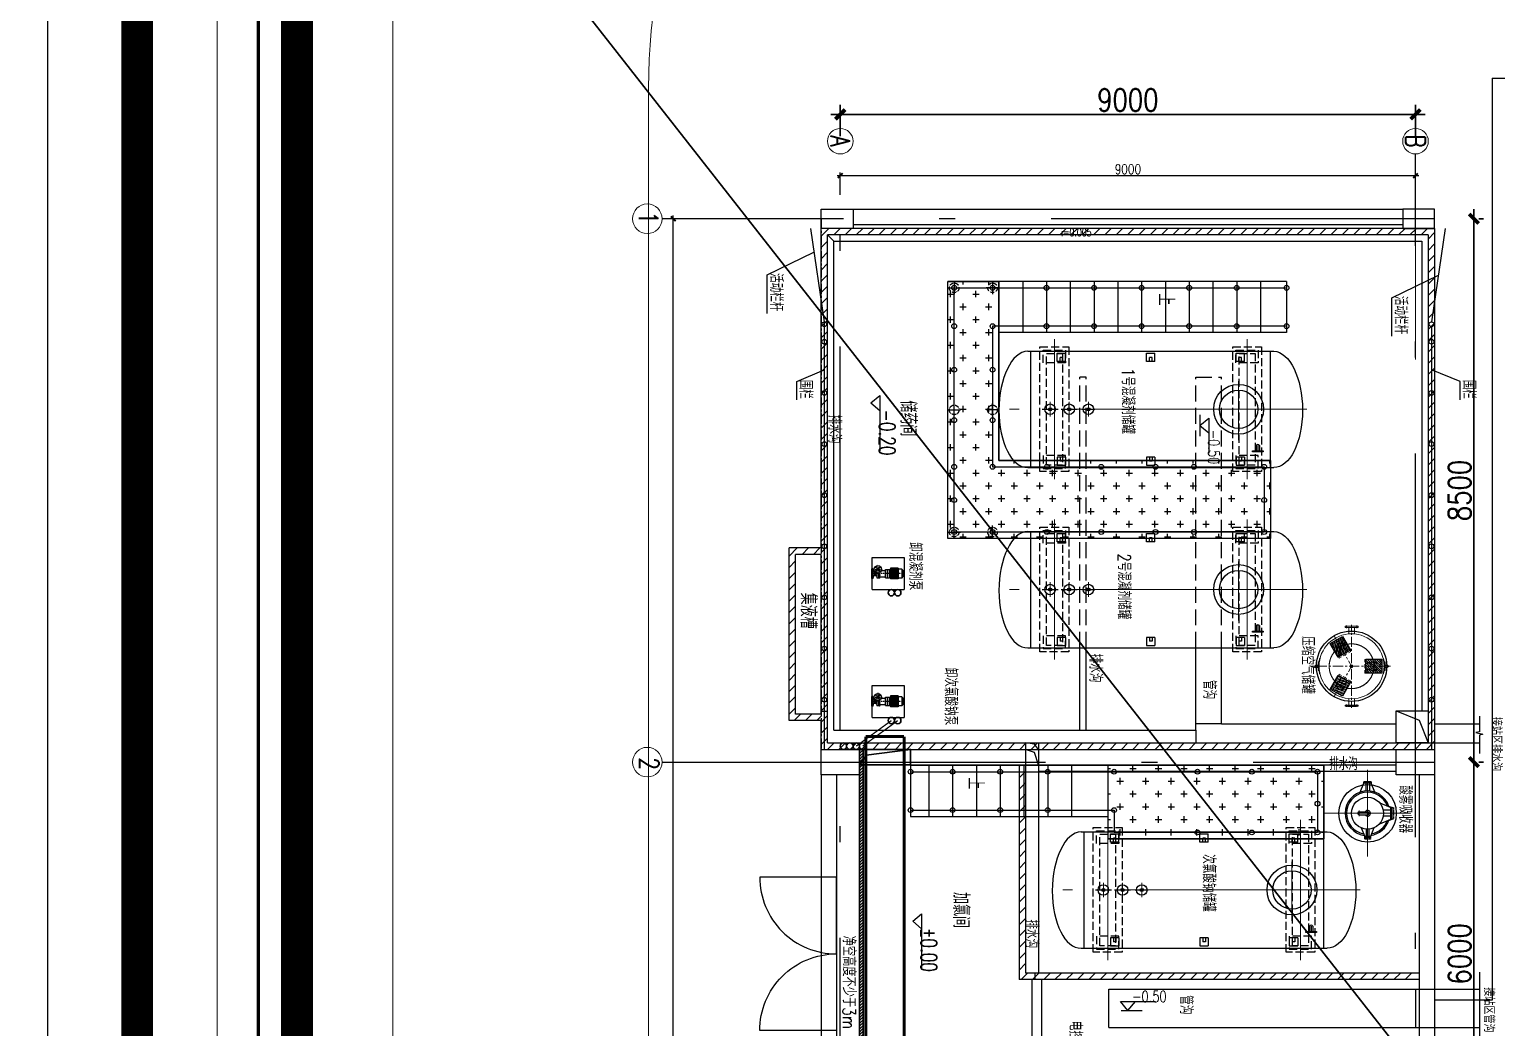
# Model space of a CAD drawing. Header units: millimetres. Extents: x -437359 to 106527, y -82378 to 117612.
# Drawn here: x -283844 to -260887, y 62244 to 77861 of the extents above; entities that cross this region are included whole.
import ezdxf
from ezdxf.enums import TextEntityAlignment as Align

# ---------------------------------------------------------------- set-up
doc = ezdxf.new("R2010")
doc.units = ezdxf.units.MM
for name, pattern in [('ACAD_ISO10W100', [18.5, 12, -3, 0.5, -3]), ('BORDER', [1.75, 0.5, -0.25, 0.5, -0.25, 0, -0.25]), ('CENTER', [50.8, 31.75, -6.35, 6.35, -6.35]), ('DASH', [0.35, 0.25, -0.1]), ('DASHDOTX2', [2, 1, -0.5, 0, -0.5]), ('DASHEDX2', [38.1, 25.4, -12.7])]:
    doc.linetypes.add(name, pattern=pattern)
for name, color, linetype in [('01', 7, 'Continuous'), ('3', 7, 'Continuous'), ('bg', 7, 'Continuous'), ('col', 2, 'Continuous'), ('DIM_SYMB', 3, 'Continuous'), ('EQUIPMENT', 4, 'Continuous'), ('NEW', 70, 'Continuous'), ('x标注', 3, 'Continuous'), ('Z-编号', 7, 'Continuous'), ('ZXX', 2, 'CENTER'), ('标高', 6, 'Continuous'), ('栏杆平台', 5, 'Continuous'), ('生活水', 3, 'BORDER'), ('设备', 101, 'Continuous')]:
    doc.layers.add(name, color=color, linetype=linetype)
for name, color, linetype, lineweight in [('road_mr', 2, 'Continuous', 0), ('Z-综合管架', 25, 'Continuous', 0), ('中心线', 1, 'ACAD_ISO10W100', 5), ('电缆通道', 3, 'Continuous', 30)]:
    doc.layers.add(name, color=color, linetype=linetype, lineweight=lineweight)
doc.styles.add('HZ', font='geditxt.shx', dxfattribs={"width": 0.8, "bigfont": 'hzfs_1.shx'})
doc.styles.add('ROMANT', font='geditxt.shx', dxfattribs={"width": 0.75, "height": 300, "bigfont": 'hzfs_1.shx'})
doc.styles.get("Standard").update_dxf_attribs({"font": 'geditxt.shx', "bigfont": 'hzfs_1.shx'})
doc.styles.add('STYLE1', font='geditxt.shx', dxfattribs={"width": 0.7, "bigfont": 'hzfs_1.shx'})
doc.styles.add('WS', font='geditxt.shx', dxfattribs={"width": 0.75, "bigfont": 'hzfs_1.shx'})
doc.linetypes.add('ZIGZAG', pattern='A,0.00254,-5.08,[131,ltypeshp.shx,S=5.08,R=0,X=-5.08,Y=0],-10.16,[131,ltypeshp.shx,S=5.08,R=180,X=5.08,Y=0],-5.08', length=20.32254)
doc.dimstyles.new('DIM50', dxfattribs={"dimscale": 50, "dimtxt": 3, "dimasz": 1.5, "dimexe": 1, "dimexo": 1, "dimgap": 0.5, "dimtad": 1, "dimdec": 0, "dimzin": 12, "dimdsep": 46, "dimtxsty": 'HZ', "dimblk": 'ARCHTICK', "dimcen": 0, "dimdle": 1, "dimclrd": 256, "dimclre": 256, "dimclrt": 256, "dimadec": 0, "dimazin": 0, "dimtfac": 0.875, "dimtdec": 0, "dimtix": 1, "dimtmove": 2, "dimatfit": 3, "dimfxl": 1, "dimtolj": 1, "dimtzin": 12, "dimarcsym": 0})
doc.dimstyles.new('yk1.50', dxfattribs={"dimtxt": 350, "dimasz": 150, "dimexe": 150, "dimexo": 100, "dimgap": 50, "dimtad": 1, "dimdec": 0, "dimdsep": 46, "dimtxsty": 'HZ', "dimblk": 'ARCHTICK', "dimcen": 2.5, "dimdle": 150, "dimclrd": 256, "dimclre": 256, "dimclrt": 256, "dimadec": 0, "dimazin": 0, "dimtfac": 1, "dimtdec": 0, "dimtmove": 1, "dimatfit": 3, "dimfxl": 1, "dimlwd": -1, "dimlwe": -1, "dimarcsym": 0})
pattern_1 = [(45, (-407627.94, 580600.06), (-88.388348, 88.388348), [])]

# ---------------------------------------------------------------- blocks, each defined once
blk = doc.blocks.new('_ArchTick')
at = {"color": 0, "linetype": 'ByBlock', "const_width": 0.4}
blk.add_lwpolyline([(-0.5, -0.5), (0.5, 0.5)], dxfattribs=at)
blk = doc.blocks.new('*D82')
at = {"layer": 'Defpoints', "color": 0}
for p in [(-262157, 76531), (-271157, 76089), (-262157, 76089)]:
    blk.add_point(p, dxfattribs=at)
at = {"layer": '电缆通道'}
for p, q in [((-271157, 76189), (-271157, 76681)), ((-262157, 76189), (-262157, 76681)), ((-271307, 76531), (-262007, 76531))]:
    blk.add_line(p, q, dxfattribs=at)
at = {"layer": '电缆通道', "xscale": 150, "yscale": 150, "zscale": 150, "rotation": 180}
blk.add_blockref('_ArchTick', (-271157, 76531), dxfattribs=at)
at = {"layer": '电缆通道', "xscale": 150, "yscale": 150, "zscale": 150}
blk.add_blockref('_ArchTick', (-262157, 76531), dxfattribs=at)
at = {"layer": '电缆通道', "insert": (-266657, 76756), "char_height": 350, "attachment_point": 5, "style": 'HZ'}
blk.add_mtext('9000', dxfattribs=at)
blk = doc.blocks.new('*D83')
at = {"layer": 'Defpoints', "color": 0}
for p in [(-261267, 74898), (-261267, 66398), (-261243, 66398)]:
    blk.add_point(p, dxfattribs=at)
at = {"layer": '电缆通道'}
for p, q in [((-261243, 75048), (-261243, 66248)), ((-261167, 74898), (-261093, 74898)), ((-261167, 66398), (-261093, 66398))]:
    blk.add_line(p, q, dxfattribs=at)
at = {"layer": '电缆通道', "xscale": 150, "yscale": 150, "zscale": 150}
for p, rotation in [((-261243, 74898), 90), ((-261243, 66398), 270)]:
    blk.add_blockref('_ArchTick', p, dxfattribs=dict(at, rotation=rotation))
at = {"layer": '电缆通道', "insert": (-261468, 70648), "char_height": 350, "attachment_point": 5, "rotation": 90, "style": 'HZ'}
blk.add_mtext('8500', dxfattribs=at)
blk = doc.blocks.new('*D84')
at = {"layer": 'Defpoints', "color": 0}
for p in [(-261267, 66398), (-261660, 60398), (-261243, 60398)]:
    blk.add_point(p, dxfattribs=at)
at = {"layer": '电缆通道'}
for p, q in [((-261243, 66548), (-261243, 60248)), ((-261167, 66398), (-261093, 66398)), ((-261560, 60398), (-261093, 60398))]:
    blk.add_line(p, q, dxfattribs=at)
at = {"layer": '电缆通道', "xscale": 150, "yscale": 150, "zscale": 150}
for p, rotation in [((-261243, 66398), 90), ((-261243, 60398), 270)]:
    blk.add_blockref('_ArchTick', p, dxfattribs=dict(at, rotation=rotation))
at = {"layer": '电缆通道', "insert": (-261468, 63398), "char_height": 350, "attachment_point": 5, "rotation": 90, "style": 'HZ'}
blk.add_mtext('6000', dxfattribs=at)
blk = doc.blocks.new('7')
at = {"color": 1, "linetype": 'DASHDOTX2', "ltscale": 3}
blk.add_line((-158, 13), (321, 13), dxfattribs=at)
for p, q in [((-116, 84), (-144, 56)), ((-144, 56), (-144, -30)), ((-116, -58), (-116, 84)), ((-116, 84), (-61, 84)), ((-61, -58), (-61, 84)), ((-59, -72), (-59, 98)), ((-59, 98), (61, 98)), ((59, 78), (-59, 78)), ((63, 65), (-59, 65)), ((63, 52), (-59, 52)), ((63, 39), (-59, 39)), ((63, 26), (-59, 26)), ((63, 13), (-59, 13)), ((63, 0), (-59, 0)), ((63, 75), (59, 78)), ((61, -72), (61, 98)), ((70, 75), (63, 75)), ((63, -49), (63, 75)), ((70, 75), (70, -49)), ((70, 72), (76, 65)), ((76, 78), (76, -52)), ((138, 78), (76, 78)), ((107, 78), (107, -52)), ((138, 78), (138, -52)), ((232, 63), (138, 63)), ((222, 76), (223, 77)), ((222, 76), (222, 71)), ((222, 76), (226, 76)), ((222, 71), (226, 71)), ((222, 71), (223, 70)), ((222, 41), (223, 41)), ((222, 41), (226, 41)), ((222, 41), (222, 35)), ((222, 35), (223, 35)), ((222, 35), (226, 35)), ((223, 77), (226, 77)), ((226, 77), (223, 77)), ((223, 77), (223, 70)), ((223, 70), (226, 70)), ((226, 70), (223, 70)), ((223, 41), (223, 35)), ((226, 41), (223, 41)), ((223, 41), (226, 41)), ((226, 35), (223, 35)), ((223, 35), (226, 35)), ((226, 79), (226, 67)), ((226, 44), (226, 32)), ((232, 81), (227, 81)), ((227, 77), (232, 77)), ((227, 69), (232, 69)), ((232, 65), (227, 65)), ((232, 46), (227, 46)), ((227, 42), (232, 42)), ((227, 34), (232, 34)), ((232, 30), (227, 30)), ((232, 84), (232, -1)), ((232, 84), (270, 84)), ((232, 65), (232, 81)), ((232, 30), (232, 46)), ((245, 84), (245, 3)), ((270, 84), (270, 3)), ((270, 81), (270, 65)), ((270, 81), (274, 81)), ((274, 77), (270, 77)), ((274, 69), (270, 69)), ((291, 46), (270, 65)), ((270, 65), (274, 65)), ((270, 46), (274, 46)), ((270, 46), (270, 30)), ((274, 42), (270, 42)), ((274, 34), (270, 34)), ((270, 30), (274, 30)), ((275, 67), (275, 79)), ((275, 32), (275, 44)), ((291, 37), (291, 46)), ((331, 42), (291, 46)), ((307, 36), (291, 37)), ((291, 20), (291, 29)), ((307, 27), (291, 29)), ((307, 19), (291, 20)), ((307, 7), (291, 6)), ((291, 6), (291, -3)), ((307, 42), (331, 42)), ((307, 42), (307, -16)), ((331, 88), (351, 88)), ((331, 88), (331, -62)), ((351, 88), (351, -62)), ((-116, -58), (-144, -30)), ((-116, -58), (-61, -58)), ((63, -13), (-59, -13)), ((63, -26), (-59, -26)), ((63, -39), (-59, -39)), ((59, -52), (-59, -52)), ((-59, -72), (61, -72)), ((63, -49), (59, -52)), ((70, -49), (63, -49)), ((70, -46), (76, -39)), ((138, -52), (76, -52)), ((202, -37), (138, -37)), ((307, -1), (291, -3)), ((331, -16), (303, -19)), ((307, -16), (331, -16)), ((331, -62), (351, -62))]:
    blk.add_line(p, q)
at = {"color": 1, "linetype": 'DASHDOTX2', "ltscale": 0.25}
for p, q in [((-59, 83), (-39, 83)), ((-49, 73), (-49, 93)), ((41, 83), (61, 83)), ((51, 73), (51, 93)), ((-59, -57), (-39, -57)), ((-49, -47), (-49, -67)), ((41, -57), (61, -57)), ((51, -47), (51, -67))]:
    blk.add_line(p, q, dxfattribs=at)
at = {"color": 1, "linetype": 'DASHDOTX2', "ltscale": 2}
for p, q in [((257, -123), (257, 17)), ((327, -53), (187, -53))]:
    blk.add_line(p, q, dxfattribs=at)
at = {"color": 1, "linetype": 'DASHDOTX2', "ltscale": 0.5}
for p, q in [((321, 68), (361, 68)), ((321, -42), (361, -42))]:
    blk.add_line(p, q, dxfattribs=at)
blk.add_lwpolyline([(-49, 83), (51, 83), (51, -57), (-49, -57)], close=True)
at = {"color": 4, "linetype": 'DASHEDX2'}
for centre in [(-49, 83), (51, 83), (-49, -57), (51, -57)]:
    blk.add_circle(centre, 6.98, dxfattribs=at)
for centre, radius in [((257, -53), 57.5), ((227, -23), 7), ((227, -83), 7), ((257, -53), 19), ((287, -23), 7), ((287, -83), 7)]:
    blk.add_circle(centre, radius)
for centre, radius, start, end in [((228, 79), 2.21, 114.8176, 245.1824), ((233, 73), 6.82, 144.2786, 215.7214), ((228, 67), 2.21, 114.8176, 245.1824), ((228, 44), 2.21, 114.8176, 245.1824), ((233, 38), 6.82, 144.2786, 215.7214), ((228, 32), 2.21, 114.8176, 245.1824), ((273, 79), 2.21, 294.8176, 65.1824), ((268, 73), 6.82, 324.2786, 35.7214), ((273, 67), 2.21, 294.8176, 65.1824), ((273, 44), 2.21, 294.8176, 65.1824), ((268, 38), 6.82, 324.2786, 35.7214), ((273, 32), 2.21, 294.8176, 65.1824)]:
    blk.add_arc(centre, radius, start, end)
blk = doc.blocks.new('A$C259E5010')
at = {"color": 0, "lineweight": 0}
for points in [[(119, 501), (79, 508), (40, 513), (0, 514), (-39, 513), (-79, 508), (-119, 501)], [(-119, 494), (-119, 501)], [(-67, 510), (-67, 524), (68, 524)], [(-17, 524), (-17, 552)], [(-17, 552), (18, 552)], [(-8, 552), (-8, 563), (-14, 565), (-16, 563)], [(16, 552), (-16, 552), (-16, 563)], [(13, 565), (-12, 565)], [(0, 565), (-8, 563)], [(8, 575), (-7, 575), (-6, 576)], [(-7, 565), (-7, 575)], [(-6, 565), (-6, 576)], [(-6, 576), (7, 576)], [(0, 475), (0, 610)], [(0, 472), (0, 606)], [(15, 565), (8, 563), (0, 565)], [(8, 575), (7, 576)], [(7, 565), (7, 576)], [(8, 575), (8, 565)], [(8, 563), (8, 552)], [(15, 565), (16, 563), (16, 552)], [(18, 524), (18, 552)], [(68, 510), (68, 524)], [(119, 494), (119, 501)], [(-175, 305), (-195, 293), (-223, 272), (-248, 249), (-272, 223), (-287, 202)], [(-119, 330), (-134, 325), (-148, 318)], [(-64, 447), (-106, 447)], [(-106, 447), (-106, 390)], [(-106, 358), (-106, 295)], [(-106, 263), (-106, 206)], [(61, 347), (35, 350), (0, 352), (-34, 350), (-68, 345), (-90, 339)], [(-66, 397), (-66, 306)], [(-16, 397), (-66, 397)], [(-16, 306), (-66, 306)], [(-56, 397), (-56, 337)], [(-56, 306), (-56, 246)], [(-56, 246), (-47, 246)], [(-47, 397), (-47, 337)], [(-47, 306), (-47, 246)], [(32, 447), (-32, 447)], [(27, 352), (-26, 352)], [(0, 409), (0, 441)], [(0, 217), (0, 377)], [(0, 373), (0, 328)], [(66, 397), (66, 306), (16, 306)], [(66, 397), (16, 397)], [(47, 397), (47, 337)], [(47, 306), (47, 246)], [(56, 246), (47, 246)], [(56, 397), (56, 337)], [(56, 306), (56, 246)], [(106, 447), (64, 447)], [(120, 330), (102, 337), (91, 339)], [(106, 447), (106, 390)], [(106, 358), (106, 295)], [(106, 263), (106, 206)], [(269, 226), (249, 249), (223, 272), (195, 293), (166, 310), (149, 318)], [(-557, 0), (-648, 0)], [(-598, 80), (-637, 80)], [(-628, 67), (-627, 67)], [(-628, 67), (-628, -66)], [(-627, 101), (-627, -100)], [(-608, 101), (-608, -100), (-627, -100)], [(-608, 101), (-627, 101)], [(-608, 45), (-506, 45)], [(-493, 0), (-525, 0)], [(-303, 0), (-462, 0)], [(-329, 120), (-336, 102), (-345, 69), (-349, 35), (-351, 0), (-349, -30)], [(-304, 176), (-309, 166), (-317, 149)], [(-239, 0), (-271, 0)], [(-47, 0), (-207, 0)], [(-64, 206), (-106, 206)], [(0, 0), (-85, -49)], [(32, 206), (-32, 206)], [(16, 0), (-16, 0)], [(0, 153), (0, 185)], [(0, -38), (0, 121)], [(0, 0), (86, -49)], [(208, 0), (48, 0)], [(106, 206), (64, 206)], [(272, 0), (240, 0)], [(305, 176), (293, 196), (288, 202)], [(462, 0), (303, 0)], [(352, 0), (350, 35), (345, 69), (337, 102), (325, 135), (318, 149)], [(352, 0), (352, 1)], [(526, 0), (494, 0)], [(609, 45), (506, 45)], [(649, 0), (558, 0)], [(599, 80), (637, 80)], [(609, 101), (627, 101)], [(627, -100), (609, -100), (609, 101)], [(627, 101), (627, -100)], [(629, 67), (627, 67)], [(629, 67), (629, -66)], [(-598, -80), (-637, -80)], [(-628, -66), (-627, -66)], [(-608, -45), (-506, -45)], [(-389, -224), (-474, -274)], [(-440, -131), (-390, -103)], [(-440, -131), (-419, -168)], [(-403, -195), (-371, -251)], [(-376, -141), (-297, -96)], [(-376, -141), (-351, -184)], [(-371, -150), (-319, -120)], [(-367, -157), (-316, -127)], [(-363, -88), (-307, -56)], [(-334, -192), (-361, -209)], [(-346, -60), (-345, -68), (-338, -90)], [(-336, -212), (-311, -254)], [(-329, -119), (-325, -134), (-309, -165), (-292, -195), (-272, -223), (-248, -248)], [(-322, -186), (-284, -163)], [(-319, -239), (-268, -209)], [(-317, -151), (-291, -198)], [(-316, -245), (-264, -216)], [(-311, -254), (-233, -209)], [(-168, -97), (-306, -177)], [(-297, -96), (-273, -139)], [(-292, -104), (-241, -75)], [(-288, -111), (-236, -81)], [(-280, -39), (-231, -11)], [(-257, -166), (-233, -209)], [(-241, -75), (-236, -81)], [(-241, -193), (-189, -163)], [(-236, -200), (-185, -171)], [(-231, -11), (-210, -47)], [(-194, -75), (-162, -130)], [(-185, -171), (-189, -163)], [(-174, -222), (-125, -193)], [(-146, -158), (-125, -193)], [(-113, -65), (-140, -81)], [(0, -102), (0, -70)], [(0, -293), (0, -134)], [(113, -65), (141, -81)], [(147, -158), (126, -193)], [(175, -222), (126, -193)], [(194, -75), (162, -130)], [(169, -97), (306, -177)], [(186, -171), (190, -163)], [(237, -200), (186, -171)], [(242, -193), (190, -163)], [(232, -11), (211, -47)], [(281, -39), (232, -11)], [(258, -166), (233, -209)], [(336, -212), (311, -254), (233, -209)], [(241, -75), (237, -81)], [(288, -111), (237, -81)], [(293, -104), (241, -75)], [(316, -245), (264, -216)], [(269, -225), (272, -223), (293, -195), (310, -165), (325, -134), (337, -101), (339, -90)], [(320, -239), (269, -209)], [(298, -96), (274, -139)], [(323, -186), (285, -163)], [(377, -141), (298, -96)], [(363, -88), (308, -56)], [(368, -157), (316, -127)], [(371, -150), (320, -120)], [(335, -192), (362, -209)], [(347, -60), (350, -34), (350, -30)], [(377, -141), (352, -184)], [(403, -195), (371, -251)], [(389, -224), (475, -274)], [(441, -131), (391, -103)], [(441, -131), (420, -168)], [(609, -45), (506, -45)], [(599, -80), (637, -80)], [(629, -66), (627, -66)], [(-355, -278), (-334, -314)], [(-334, -314), (-285, -285)], [(-257, -270), (-202, -238)], [(-225, -269), (-223, -271), (-201, -287)], [(-175, -304), (-165, -309), (-134, -325), (-101, -336), (-68, -345), (-34, -349), (-30, -349)], [(0, -357), (0, -325)], [(0, -351), (31, -349)], [(0, -523), (0, -389)], [(61, -346), (69, -345), (102, -336), (135, -325), (166, -309), (195, -292), (202, -287)], [(258, -270), (202, -238)], [(226, -269), (249, -248)], [(335, -314), (285, -285)], [(356, -278), (335, -314)], [(-119, -493), (-119, -500)], [(-119, -500), (-79, -508), (-39, -513), (0, -513), (40, -513), (79, -508), (119, -500)], [(-16, -523), (-67, -523), (-67, -509)], [(-17, -523), (-17, -551)], [(-17, -551), (18, -551)], [(-16, -548), (16, -548), (16, -513)], [(-16, -548), (-16, -513)], [(-16, -562), (-16, -551), (16, -551)], [(-16, -562), (-14, -564), (-8, -563), (-8, -551)], [(13, -564), (-12, -564)], [(-8, -563), (0, -564)], [(-7, -564), (-7, -575)], [(-6, -576), (-7, -575), (8, -575)], [(-6, -564), (-6, -576)], [(-6, -576), (7, -576)], [(0, -490), (0, -625)], [(0, -553), (0, -492)], [(8, -551), (8, -563), (0, -564)], [(7, -564), (7, -576)], [(8, -575), (7, -576)], [(8, -563), (15, -564)], [(8, -575), (8, -564)], [(16, -551), (16, -562), (15, -564)], [(16, -523), (68, -523)], [(18, -523), (18, -551)], [(68, -509), (68, -523)], [(119, -493), (119, -500)]]:
    blk.add_lwpolyline(points, dxfattribs=at)
for points in [[(12, 352), (10, 358), (6, 362), (0, 364), (-6, 362), (-10, 358), (-12, 352), (-10, 346), (-6, 341), (0, 340), (6, 341), (10, 346)], [(13, 0), (11, 6), (6, 11), (0, 13), (-6, 11), (-11, 6), (-12, 0), (-11, -5), (-6, -10), (0, -12), (6, -10), (11, -5)], [(316, -175), (316, -169), (311, -165), (305, -163), (299, -165), (295, -169), (293, -175), (295, -181), (299, -186), (305, -187), (311, -186), (316, -181)]]:
    blk.add_lwpolyline(points, close=True, dxfattribs=at)
blk.add_circle((0, 0), 22.3, dxfattribs=at)
for centre, major_axis, ratio in [((0, 0), (0, 508), 0.999103), ((-304, -175), (-12.3, 0), 0.962963)]:
    blk.add_ellipse(centre, major_axis=major_axis, ratio=ratio, start_param=0, end_param=6.283185, dxfattribs=at)
blk = doc.blocks.new('A$C4C8700A3')
at = {"color": 2, "linetype": 'Continuous'}
for p, q in [((-163, 190), (-91, 364)), ((-113, 331), (-91, 384)), ((91, 385), (-91, 385)), ((-91, 385), (-91, 364)), ((91, 364), (-91, 364)), ((-46, 364), (-46, 245)), ((46, 364), (46, 245)), ((91, 385), (91, 364)), ((113, 331), (91, 384)), ((163, 190), (91, 364)), ((-490, 56), (-490, -56)), ((-490, 56), (-469, 56)), ((-331, 113), (-469, 56)), ((-469, 56), (-469, -56)), ((-469, 28), (-349, 28)), ((-22, -129), (-22, 0)), ((22, -129), (22, 0)), ((229, 100), (364, 45)), ((249, 22), (364, 22)), ((364, 45), (364, -45)), ((364, 45), (385, 45)), ((385, 45), (385, -45)), ((-469, -56), (-490, -56)), ((-469, -28), (-349, -28)), ((-331, -113), (-469, -56)), ((229, -100), (364, -45)), ((249, -22), (364, -22)), ((385, -45), (364, -45))]:
    blk.add_line(p, q, dxfattribs=at)
blk.add_circle((0, 0), 250, dxfattribs=at)
for centre, radius, start, end in [((0, 0), 350, 107.1435, 351.4269), ((0, 0), 329, 110.2309, 349.2071), ((0, 0), 350, 8.5731, 72.8565), ((0, 0), 329, 10.7929, 69.7691), ((0, 0), 44.8, 300, 240), ((0, 0), 22.4, 0, 180), ((0, -129), 22.4, 180, 0)]:
    blk.add_arc(centre, radius, start, end, dxfattribs=at)
at = {"layer": '中心线', "linetype": 'CENTER', "lineweight": 9, "ltscale": 200}
blk.add_line((45, -129), (-45, -129), dxfattribs=at)
at = {"layer": '生活水'}
for points in [[(91, 406), (91, 385), (-91, 385), (-91, 406)], [(385, 45), (406, 45), (406, -45), (385, -45)]]:
    blk.add_lwpolyline(points, close=True, dxfattribs=at)
blk = doc.blocks.new('A$C20505FED')
at = {"layer": '中心线', "ltscale": 300}
for p, q in [((-3016, -1096), (-3016, 1096)), ((0, -1096), (0, 1096)), ((-133, 438), (-133, -484)), ((932, 0), (-3988, 0)), ((-3083, 114), (-3083, -114)), ((-2783, 114), (-2783, -114)), ((-2483, 114), (-2483, -114))]:
    blk.add_line(p, q, dxfattribs=at)
at = {"layer": '设备'}
for p, q in [((-3433, 910), (417, 910)), ((-3383, -910), (-3383, 910)), ((-2973, 876), (-2841, 876)), ((-2973, 748), (-2973, 876)), ((-2841, 748), (-2973, 748)), ((-2887, 810), (-2927, 810)), ((-2927, 748), (-2927, 810)), ((-2887, 748), (-2887, 810)), ((-2841, 748), (-2841, 876)), ((-1574, 876), (-1442, 876)), ((-1574, 748), (-1574, 876)), ((-1442, 748), (-1574, 748)), ((-1488, 810), (-1528, 810)), ((-1528, 748), (-1528, 810)), ((-1488, 748), (-1488, 810)), ((-1442, 748), (-1442, 876)), ((-174, 876), (-42, 876)), ((-174, 748), (-174, 876)), ((-42, 748), (-174, 748)), ((-88, 810), (-128, 810)), ((-128, 748), (-128, 810)), ((-88, 748), (-88, 810)), ((-42, 748), (-42, 876)), ((367, -910), (367, 910)), ((-3209, 0), (-2957, 0)), ((-2909, 0), (-2657, 0)), ((-2584, 0), (-2381, 0)), ((142, -565), (142, -650)), ((167, -565), (167, -650)), ((192, -565), (192, -650)), ((-3433, -910), (417, -910)), ((-2841, -748), (-2973, -748)), ((-2973, -748), (-2973, -876)), ((-2973, -876), (-2841, -876)), ((-2927, -748), (-2927, -810)), ((-2887, -810), (-2927, -810)), ((-2887, -748), (-2887, -810)), ((-2841, -748), (-2841, -876)), ((-1442, -748), (-1574, -748)), ((-1574, -748), (-1574, -876)), ((-1574, -876), (-1442, -876)), ((-1528, -748), (-1528, -810)), ((-1488, -810), (-1528, -810)), ((-1488, -748), (-1488, -810)), ((-1442, -748), (-1442, -876)), ((-42, -748), (-174, -748)), ((-174, -748), (-174, -876)), ((-174, -876), (-42, -876)), ((-128, -748), (-128, -810)), ((-88, -810), (-128, -810)), ((-88, -748), (-88, -810)), ((-42, -748), (-42, -876))]:
    blk.add_line(p, q, dxfattribs=at)
at = {"layer": '设备', "linetype": 'DASH', "ltscale": 500}
for points in [[(-3241, 975), (-2791, 975), (-2791, -975), (-3241, -975)], [(-3191, 925), (-2841, 925), (-2841, 725), (-3191, 725)], [(-225, 975), (225, 975), (225, -975), (-225, -975)], [(-175, 925), (175, 925), (175, 725), (-175, 725)], [(-3141, 875), (-2891, 875), (-2891, -875), (-3141, -875)], [(-125, 875), (125, 875), (125, -875), (-125, -875)], [(-125, 875), (125, 875), (125, -875), (-125, -875)], [(-3191, -925), (-2841, -925), (-2841, -725), (-3191, -725)], [(-175, -925), (175, -925), (175, -725), (-175, -725)]]:
    blk.add_lwpolyline(points, close=True, dxfattribs=at)
at = {"layer": '设备'}
blk.add_lwpolyline([(85, -650), (250, -650), (250, -665), (85, -665)], close=True, dxfattribs=at)
for centre, radius in [((-133, 0), 390), ((-133, 0), 300), ((-3083, 0), 82.5), ((-3083, 0), 25), ((-2783, 0), 82.5), ((-2783, 0), 25), ((-2483, 0), 82.5), ((-2483, 0), 25)]:
    blk.add_circle(centre, radius, dxfattribs=at)
blk.add_arc((167, -584), 31.4, 37.1675, 142.8332, dxfattribs=at)
blk.add_ellipse((-3433, 0), major_axis=(10, 910), ratio=0.494452, start_param=0.022224, end_param=3.163816, dxfattribs=at)
at = {"layer": '设备', "extrusion": (0, 0, -1)}
blk.add_ellipse((417, 0), major_axis=(-10, 910), ratio=0.494452, start_param=0.022224, end_param=3.163816, dxfattribs=at)
blk = doc.blocks.new('*D105')
at = {"lineweight": -2}
for p, q in [((-262107, 75572), (-271207, 75572)), ((-271157, 75275), (-271157, 75622)), ((-262157, 75275), (-262157, 75622))]:
    blk.add_line(p, q, dxfattribs=at)
at = {"layer": 'Defpoints', "color": 0}
for p in [(-271157, 75572), (-271157, 75225), (-262157, 75225)]:
    blk.add_point(p, dxfattribs=at)
at = {"lineweight": -2, "xscale": 75, "yscale": 75, "zscale": 75, "rotation": 180}
blk.add_blockref('_ArchTick', (-271157, 75572), dxfattribs=at)
at = {"lineweight": -2, "xscale": 75, "yscale": 75, "zscale": 75}
blk.add_blockref('_ArchTick', (-262157, 75572), dxfattribs=at)
at = {"insert": (-266657, 75672), "char_height": 150, "attachment_point": 5, "style": 'HZ'}
blk.add_mtext('\\A1;9000', dxfattribs=at)
blk = doc.blocks.new('*D106')
at = {"lineweight": -2}
for p, q in [((-273074, 74898), (-273819, 74898)), ((-273769, 48348), (-273769, 74948)), ((-272960, 48398), (-273819, 48398))]:
    blk.add_line(p, q, dxfattribs=at)
at = {"layer": 'Defpoints', "color": 0}
for p in [(-273769, 74898), (-273024, 74898), (-272910, 48398)]:
    blk.add_point(p, dxfattribs=at)
at = {"lineweight": -2, "xscale": 75, "yscale": 75, "zscale": 75}
for p, rotation in [((-273769, 74898), 90), ((-273769, 48398), 270)]:
    blk.add_blockref('_ArchTick', p, dxfattribs=dict(at, rotation=rotation))
at = {"insert": (-273869, 61648), "char_height": 150, "attachment_point": 5, "rotation": 90, "style": 'HZ'}
blk.add_mtext('\\A1;26500', dxfattribs=at)

msp = doc.modelspace()

# ---------------------------------------------------------------- hatches: boundary and pattern name
h = msp.add_hatch()
h.set_pattern_fill('ANSI31', color=256, scale=1000, style=0)
h.set_pattern_definition([(45, (-407627.94, 582100.06), (-88.388348, 88.388348), [])])
h.paths.add_polyline_path([(-262157.3, 66697.8), (-271157.3, 66697.8), (-271157.3, 66597.8), (-270857.3, 66597.8), (-262457.3, 66597.8), (-262157.3, 66597.8)])
h.paths.add_polyline_path([(-271157.3, 66697.8), (-271357.3, 66697.8), (-271357.3, 74647.8), (-271157.3, 74647.8), (-271157.3, 74747.8), (-271457.3, 74747.8), (-271457.3, 66597.8), (-271157.3, 66597.8)])
h.paths.add_polyline_path([(-261857.3, 74747.8), (-262157.3, 74747.8), (-262157.3, 74647.8), (-261957.3, 74647.8), (-261957.3, 66697.8), (-262157.3, 66697.8), (-262157.3, 66597.8), (-261857.3, 66597.8)])
h.paths.add_polyline_path([(-262157.3, 74747.8), (-271157.3, 74747.8), (-271157.3, 74647.8), (-262157.3, 74647.8)])
h = msp.add_hatch()
h.set_pattern_fill('ANSI31', color=256, scale=1000, style=0)
h.set_pattern_definition(pattern_1)
h.paths.add_polyline_path([(-271957.3, 69747.8), (-271957.3, 69047.8), (-271857.3, 69047.8), (-271857.3, 69647.8), (-271457.3, 69647.8), (-271457.3, 69747.8)])
h.paths.add_polyline_path([(-271957.3, 67047.8), (-271457.3, 67047.8), (-271457.3, 67147.8), (-271857.3, 67147.8), (-271857.3, 69047.8), (-271957.3, 69047.8)])
h = msp.add_hatch()
h.set_pattern_fill('ANSI31', color=256, scale=200, angle=30, style=0)
h.set_pattern_definition([(75, (-634687.27, -313527.515), (-24.1481457, 6.4704761), [])])
h.paths.add_polyline_path([(-263299.5, 68364.1), (-263174.5, 68147.6), (-263365.1, 68037.6), (-263490.1, 68254.1)])
h = msp.add_hatch()
h.set_pattern_fill('ANSI31', color=256, scale=200, angle=-90, style=0)
h.set_pattern_definition([(315, (-407716.299, 580364.813), (17.6776695, 17.6776695), [])])
h.paths.add_polyline_path([(-262682.3, 67787.8), (-262932.3, 67787.8), (-262932.3, 68007.8), (-262682.3, 68007.8)])
h = msp.add_hatch()
h.set_pattern_fill('ANSI31', color=256, scale=200, angle=-210, style=0)
h.set_pattern_definition([(195, (252931.68, -63143.978), (6.4704761, -24.1481457), [])])
h.paths.add_polyline_path([(-263490.1, 67541.4), (-263365.1, 67757.9), (-263174.5, 67647.9), (-263299.5, 67431.4)])
h = msp.add_hatch()
h.set_pattern_fill('ANSI31', color=256, scale=1000, style=0)
h.set_pattern_definition(pattern_1)
h.paths.add_polyline_path([(-268283.4, 66247.8), (-268283.4, 66347.8), (-268357.3, 66347.8), (-268357.3, 66247.8)])
h.paths.add_polyline_path([(-268257.3, 66247.8), (-268257.3, 66347.8), (-268283.4, 66347.8), (-268283.4, 66247.8)])
h.paths.add_polyline_path([(-268257.3, 65647.8), (-268257.3, 66247.8), (-268283.4, 66247.8), (-268283.4, 65647.8)])
h.paths.add_polyline_path([(-268283.4, 65647.8), (-268283.4, 66247.8), (-268357.3, 66247.8), (-268357.3, 65647.8)])
h.paths.add_polyline_path([(-268283.4, 65547.8), (-268283.4, 65647.8), (-268357.3, 65647.8), (-268357.3, 65547.8)])
h.paths.add_polyline_path([(-268257.3, 65547.8), (-268257.3, 65647.8), (-268283.4, 65647.8), (-268283.4, 65547.8)])
h.paths.add_polyline_path([(-268110.1, 62997.8), (-268110.1, 63097.8), (-268257.3, 63097.8), (-268257.3, 65547.8), (-268283.4, 65547.8), (-268357.3, 65547.8), (-268357.3, 62997.8)])
h = msp.add_hatch()
h.set_pattern_fill('ANSI31', color=256, scale=1000, style=0)
h.set_pattern_definition(pattern_1)
h.paths.add_polyline_path([(-268110.1, 63097.8), (-268110.1, 62997.8), (-262157.3, 62997.8), (-262157.3, 63097.8)])
at = {"layer": '栏杆平台'}
h = msp.add_hatch(dxfattribs=at)
h.set_pattern_fill('CROSS', color=256, scale=800, style=0)
h.set_pattern_definition([(360, (-407484.94, 582120.06), (200, 200), [100, -300]), (90, (-407434.94, 582070.06), (-200, 200), [100, -300])])
h.paths.add_polyline_path([(-268674.4, 73917.8), (-268674.4, 71117.8), (-264424.4, 71117.8), (-264424.4, 69897.8), (-269474.4, 69897.8), (-269474.4, 73917.8)])
h = msp.add_hatch(dxfattribs=at)
h.set_pattern_fill('CROSS', color=256, scale=800, style=0)
h.set_pattern_definition([(360, (-407627.94, 582100.06), (200, 200), [100, -300]), (90, (-407577.94, 582050.06), (-200, 200), [100, -300])])
h.paths.add_polyline_path([(-263590.2, 65197.8), (-263590.2, 66347.8), (-266973.1, 66347.8), (-266973.1, 65197.8)])
at = {"layer": '电缆通道'}
h = msp.add_hatch(dxfattribs=at)
h.set_pattern_fill('ANSI31', color=256, scale=10, style=0)
h.paths.add_polyline_path([(-270857.3, 66597.8), (-270799.3, 66597.8), (-270799.3, 48197.8), (-270857.3, 48197.8)])

# ---------------------------------------------------------------- linework, layer by layer
for p, q in [((-260957.3, 77097.8), (-260957.3, 62680.4)), ((-260957.3, 77097.8), (-236757.3, 77097.8)), ((-270957.3, 75047.8), (-262357.3, 75047.8)), ((-271457.3, 69747.8), (-271457.3, 74747.8)), ((-261857.3, 74747.8), (-271457.3, 74747.8)), ((-271357.3, 66697.8), (-271357.3, 74647.8)), ((-261957.3, 74647.8), (-271357.3, 74647.8)), ((-271257.3, 74547.8), (-271357.3, 74647.8)), ((-270957.3, 74807.8), (-262357.3, 74807.8)), ((-261957.3, 74647.8), (-261957.3, 66697.8)), ((-261857.3, 74747.8), (-261857.3, 66597.8)), ((-271257.3, 66897.8), (-271257.3, 74547.8)), ((-271257.3, 74547.8), (-262057.3, 74547.8)), ((-262057.3, 74547.8), (-262057.3, 67197.8)), ((-272298.8, 74019.8), (-271571.3, 74372.9)), ((-272298.8, 73416.4), (-272298.8, 74019.8)), ((-262527.1, 73663.4), (-261799.6, 74016.5)), ((-262527.1, 73060), (-262527.1, 73663.4)), ((-271837.6, 72351.2), (-271407.3, 72533.8)), ((-271837.6, 72066.5), (-271837.6, 72351.2)), ((-261459.9, 72351.2), (-261907.3, 72533.8)), ((-261459.9, 72066.5), (-261459.9, 72351.2)), ((-271457.3, 69747.8), (-271957.3, 69747.8)), ((-271957.3, 67047.8), (-271957.3, 69747.8)), ((-271457.3, 69647.8), (-271857.3, 69647.8)), ((-271857.3, 67147.8), (-271857.3, 69647.8)), ((-271457.3, 67147.8), (-271457.3, 69647.8)), ((-270657.3, 69597.8), (-270157.3, 69597.8)), ((-270657.3, 69097.8), (-270657.3, 69597.8)), ((-270157.3, 69597.8), (-270157.3, 69097.8)), ((-270657.3, 69097.8), (-270157.3, 69097.8)), ((-267407.3, 66897.8), (-267407.3, 68187.8)), ((-267307.3, 66897.8), (-267307.3, 68187.8)), ((-265591.5, 66897.8), (-265591.5, 68187.8)), ((-265191.5, 66997.8), (-265191.5, 68187.8)), ((-270657.3, 67597.8), (-270157.3, 67597.8)), ((-270657.3, 67097.8), (-270657.3, 67597.8)), ((-270157.3, 67597.8), (-270157.3, 67097.8)), ((-271457.3, 67047.8), (-271957.3, 67047.8)), ((-271457.3, 67147.8), (-271857.3, 67147.8)), ((-271457.3, 66597.8), (-271457.3, 67047.8)), ((-270657.3, 67097.8), (-270157.3, 67097.8)), ((-262457.3, 67197.8), (-262098.5, 67056)), ((-262098.5, 67056), (-261957.3, 66697.8)), ((-271257.3, 66897.8), (-265591.5, 66897.8)), ((-265191.5, 66997.8), (-265591.5, 66997.8)), ((-265591.5, 66897.8), (-265591.5, 66697.8)), ((-265191.5, 66997.8), (-262457.3, 66997.8)), ((-261857.3, 66997.8), (-261157.3, 66997.8)), ((-271357.3, 66697.8), (-261957.3, 66697.8)), ((-270857.3, 66597.8), (-262457.3, 66597.8)), ((-268257.3, 66697.8), (-268257.3, 63097.8)), ((-268117.1, 66676.9), (-268257.3, 66697.8)), ((-268117.1, 66550.6), (-268257.3, 66597.8)), ((-268057.3, 66597.8), (-268117.1, 66676.9)), ((-268057.3, 66697.8), (-268057.3, 63097.8)), ((-262457.3, 66697.8), (-261157.3, 66697.8)), ((-270857.3, 66357.8), (-262457.3, 66357.8)), ((-268357.3, 66357.8), (-268357.3, 62997.8)), ((-268257.3, 66357.8), (-268257.3, 63097.8)), ((-268057.3, 66357.8), (-268117.1, 66550.6)), ((-271457.3, 66197.8), (-271457.3, 60597.8)), ((-271217.3, 66197.8), (-271217.3, 60597.8)), ((-268057.3, 66257.8), (-262457.3, 66257.8)), ((-262097.3, 66197.8), (-262097.3, 60597.8)), ((-261857.3, 66197.8), (-261857.3, 60597.8)), ((-262097.3, 62997.8), (-268357.3, 62997.8)), ((-262097.3, 63097.8), (-268257.3, 63097.8)), ((-268157.3, 62997.8), (-268157.3, 60437.8)), ((-268007.3, 62997.8), (-268007.3, 60437.8)), ((-266957.3, 62847.8), (-261157.3, 62847.8)), ((-266957.3, 62247.8), (-266957.3, 62847.8)), ((-262157.3, 62847.8), (-262157.3, 62247.8)), ((-261857.3, 62680.4), (-260957.3, 62680.4)), ((-266957.3, 62247.8), (-261157.3, 62247.8))]:
    msp.add_line(p, q)
at = {"linetype": 'DASH', "ltscale": 1000}
for p, q in [((-267407.3, 68187.8), (-267407.3, 72417.8)), ((-267307.3, 72417.8), (-267407.3, 72417.8)), ((-267307.3, 68187.8), (-267307.3, 72417.8)), ((-265591.5, 68187.8), (-265591.5, 72417.8)), ((-265591.5, 72417.8), (-265191.5, 72417.8)), ((-265191.5, 68187.8), (-265191.5, 72417.8))]:
    msp.add_line(p, q, dxfattribs=at)
for points in [[(-283557.6, 95370.1), (-209356.6, 95370.1), (-209356.6, 1605.7), (-283557.6, 1605.7)], [(-263299.5, 68364.1), (-263174.5, 68147.6), (-263365.1, 68037.6), (-263490.1, 68254.1)], [(-262682.3, 67787.8), (-262932.3, 67787.8), (-262932.3, 68007.8), (-262682.3, 68007.8)], [(-263490.1, 67541.4), (-263365.1, 67757.9), (-263174.5, 67647.9), (-263299.5, 67431.4)], [(-262457.3, 67197.8), (-261957.3, 67197.8), (-261957.3, 66697.8), (-262457.3, 66697.8)], [(-271457.3, 66597.8), (-270857.3, 66597.8), (-270857.3, 66197.8), (-271457.3, 66197.8)], [(-262457.3, 66597.8), (-261857.3, 66597.8), (-261857.3, 66197.8), (-262457.3, 66197.8)]]:
    msp.add_lwpolyline(points, close=True)
at = {"color": 3}
msp.add_lwpolyline([(-267717.4, 74606, 0, 0, 0), (-267315.8, 74606, 48.8, 0, 0), (-267151.9, 74606, 0, 0, 0)], format="xyseb", dxfattribs=at)
at = {"const_width": 20}
for points in [[(-271357.3, 67191.9), (-271457.3, 67191.9)], [(-268110.1, 62997.8), (-268110.1, 63097.8)]]:
    msp.add_lwpolyline(points, dxfattribs=at)
for points in [[(-261157.3, 67117.8), (-261157.3, 66873.7), (-261210.8, 66859.4), (-261103.8, 66832.7), (-261157.3, 66818.4), (-261157.3, 66530.6)], [(-261157.3, 63113.9), (-261157.3, 61239.6), (-261264.3, 61210.9), (-261050.3, 61157.5), (-261157.3, 61128.8), (-261157.3, 59357.6)]]:
    msp.add_lwpolyline(points)
for points in [[(-271217.3, 63397.8), (-271217.3, 63397.8), (-271217.3, 64597.8), (-272417.3, 64597.8), (-272417.3, 64597.8, 0.4142136)], [(-271217.3, 63397.8), (-271217.3, 63397.8), (-271217.3, 62197.8), (-272417.3, 62197.8), (-272417.3, 62197.8, -0.4142136)]]:
    msp.add_lwpolyline(points, format="xyb", close=True)
for centre, radius in [((-263157.3, 67897.8), 550), ((-262907.3, 65597.8), 450)]:
    msp.add_circle(centre, radius)
at = {"layer": '01', "color": 2}
for p, q in [((-265529.4, 71829.5), (-265529.4, 71497.4)), ((-266764, 62514.1), (-266431.9, 62514.1))]:
    msp.add_line(p, q, dxfattribs=at)
at = {"layer": '3', "lineweight": 9}
for centre in [(-271157.3, 76111.4), (-262157.3, 76111.4)]:
    msp.add_circle(centre, 200, dxfattribs=at)
at = {"layer": 'col'}
for p, q in [((-271457.3, 74747.8), (-271457.3, 75047.8)), ((-271457.3, 75047.8), (-270957.3, 75047.8)), ((-270957.3, 75047.8), (-270957.3, 74747.8)), ((-261857.3, 75047.8), (-262357.3, 75047.8)), ((-262357.3, 75047.8), (-262357.3, 74747.8)), ((-261857.3, 74747.8), (-261857.3, 75047.8)), ((-270957.3, 74747.8), (-271457.3, 74747.8)), ((-262357.3, 74747.8), (-261857.3, 74747.8))]:
    msp.add_line(p, q, dxfattribs=at)
at = {"layer": 'DIM_SYMB'}
for p, q in [((-270677.4, 72016.8), (-270539, 72133.2)), ((-270539, 72133.2), (-270539, 71261.5)), ((-270677.4, 72016.8), (-270539, 71900.5)), ((-265529.4, 71663.4), (-265391.1, 71779.7)), ((-265529.4, 71663.4), (-265391.1, 71547.1)), ((-265391.1, 71779.7), (-265391.1, 71231.3)), ((-270024, 63907.4), (-269885.7, 64023.7)), ((-270024, 63907.4), (-269885.7, 63791.1)), ((-269885.7, 64023.7), (-269885.7, 63152.1)), ((-266656.6, 62514.1), (-266772.9, 62652.4)), ((-266772.9, 62652.4), (-266224.4, 62652.4)), ((-266656.6, 62514.1), (-266540.3, 62652.4))]:
    msp.add_line(p, q, dxfattribs=at)
at = {"layer": 'road_mr'}
for points in [[(-278157.3, 95370.1), (-278157.3, 50525.9)], [(-274157.3, 76947.8), (-274157.3, 4947.8)]]:
    msp.add_lwpolyline(points, dxfattribs=at)
msp.add_lwpolyline([(-265157.3, 85947.8, 0.4142138), (-274157.3, 76947.8)], format="xyb", dxfattribs=at)
at = {"layer": 'Z-综合管架', "linetype": 'ZIGZAG', "ltscale": 0.15}
msp.add_line((-280907.3, 95370.1), (-280907.3, 21947.8), dxfattribs=at)
at = {"layer": 'Z-综合管架', "const_width": 500}
msp.add_lwpolyline([(-282157.3, 95370.1), (-282157.3, 21947.8), (-279657.3, 21947.8), (-279657.3, 95370.1)], dxfattribs=at)
at = {"layer": 'Z-编号', "lineweight": 9}
for centre in [(-274176, 74897.8), (-274176, 66397.8)]:
    msp.add_circle(centre, 231.3, dxfattribs=at)
at = {"layer": 'ZXX', "ltscale": 5}
msp.add_line((-271457.3, 74897.8), (-271457.3, 66597.8), dxfattribs=at)
at = {"layer": '中心线', "color": 1, "lineweight": -2, "ltscale": 500}
for p, q in [((-271157.3, 48397.8), (-271157.3, 75911.4)), ((-262157.3, 46726), (-262157.3, 75911.4)), ((-261857.3, 74897.8), (-273944.7, 74897.8)), ((-273944.7, 66397.8), (-261857.3, 66397.8))]:
    msp.add_line(p, q, dxfattribs=at)
at = {"layer": '中心线', "ltscale": 300}
for p, q in [((-262157.3, 74698.8), (-262157.3, 72696.8)), ((-262907.3, 64919.7), (-262907.3, 66275.8)), ((-263585.3, 65597.8), (-262229.2, 65597.8))]:
    msp.add_line(p, q, dxfattribs=at)
msp.add_circle((-263157.3, 67897.8), 350, dxfattribs=at)
at = {"layer": '栏杆平台'}
for p, q in [((-271622.6, 74747.8), (-271407.3, 73285.3)), ((-261692, 74747.8), (-261907.3, 73285.3)), ((-269474.4, 69897.8), (-269474.4, 73917.8)), ((-268674.4, 73917.8), (-269474.4, 73917.8)), ((-268674.4, 71117.8), (-268674.4, 73917.8)), ((-264174.4, 73917.8), (-268674.4, 73917.8)), ((-268302.4, 73917.8), (-268302.4, 73117.8)), ((-267930.4, 73917.8), (-267930.4, 73117.8)), ((-267558.4, 73917.8), (-267558.4, 73117.8)), ((-267186.4, 73917.8), (-267186.4, 73117.8)), ((-266814.4, 73917.8), (-266814.4, 73117.8)), ((-266442.4, 73917.8), (-266442.4, 73117.8)), ((-266070.4, 73917.8), (-266070.4, 73117.8)), ((-265698.4, 73917.8), (-265698.4, 73117.8)), ((-265326.4, 73917.8), (-265326.4, 73117.8)), ((-264954.4, 73917.8), (-264954.4, 73117.8)), ((-264582.4, 73917.8), (-264582.4, 73117.8)), ((-264174.4, 73917.8), (-264174.4, 73117.8)), ((-271407.3, 73285.3), (-271407.3, 66597.8)), ((-264174.4, 73117.8), (-268674.4, 73117.8)), ((-261907.3, 73210.3), (-261907.3, 66597.8)), ((-264424.4, 71117.8), (-268674.4, 71117.8)), ((-264424.4, 71117.8), (-264424.4, 69897.8)), ((-264424.4, 69897.8), (-269474.4, 69897.8)), ((-270057.4, 66347.8), (-263590.2, 66347.8)), ((-270057.4, 66347.8), (-270057.4, 65547.8)), ((-269771.4, 66347.8), (-269771.4, 65547.8)), ((-269399.4, 66347.8), (-269399.4, 65547.8)), ((-269027.4, 66347.8), (-269027.4, 65547.8)), ((-268655.4, 66347.8), (-268655.4, 65547.8)), ((-268283.4, 66347.8), (-268283.4, 65547.8)), ((-267911.4, 66347.8), (-267911.4, 65547.8)), ((-267539.4, 66347.8), (-267539.4, 65547.8)), ((-266973.1, 66347.8), (-266973.1, 65197.8)), ((-263590.2, 66347.8), (-263590.2, 65197.8)), ((-270057.4, 66247.8), (-263690.2, 66247.8)), ((-263690.2, 66247.8), (-263690.2, 65297.8)), ((-270057.4, 65647.8), (-266873.1, 65647.8)), ((-270057.4, 65547.8), (-266973.1, 65547.8)), ((-266873.1, 65647.8), (-266873.1, 65297.8)), ((-263590.2, 65197.8), (-266973.1, 65197.8)), ((-263690.2, 65297.8), (-266873.1, 65297.8))]:
    msp.add_line(p, q, dxfattribs=at)
at = {"layer": '栏杆平台', "color": 1}
for p, q in [((-269474.4, 73817.8), (-269274.4, 73817.8)), ((-269374.4, 73917.8), (-269374.4, 73717.8)), ((-268674.4, 73817.8), (-268874.4, 73817.8)), ((-268774.4, 73917.8), (-268774.4, 73717.8)), ((-269474.4, 71907.8), (-269274.4, 71907.8)), ((-269374.4, 71807.8), (-269374.4, 72007.8)), ((-268674.4, 71907.8), (-268874.4, 71907.8)), ((-268774.4, 71807.8), (-268774.4, 72007.8)), ((-269374.4, 69897.8), (-269374.4, 70097.8)), ((-268774.4, 69897.8), (-268774.4, 70097.8)), ((-269474.4, 69997.8), (-269274.4, 69997.8)), ((-268674.4, 69997.8), (-268874.4, 69997.8))]:
    msp.add_line(p, q, dxfattribs=at)
at = {"layer": '栏杆平台'}
for points in [[(-268674.4, 73917.8), (-268674.4, 71117.8), (-264424.4, 71117.8), (-264424.4, 69897.8), (-269474.4, 69897.8), (-269474.4, 73917.8), (-268674.4, 73917.8)], [(-264174.4, 73217.8), (-268774.4, 73217.8), (-268774.4, 71017.8), (-264524.4, 71017.8), (-264524.4, 69997.8), (-269374.4, 69997.8), (-269374.4, 73817.8), (-264174.4, 73817.8)]]:
    msp.add_lwpolyline(points, dxfattribs=at)
for points in [[(-265698.4, 73504.3, 0, 0, 0), (-266233.7, 73504.3, 80, 0, 0), (-266525.3, 73504.3, 0, 0, 0)], [(-269399.4, 65934.3, 0, 0, 0), (-268864.1, 65934.3, 80, 0, 0), (-268572.5, 65934.3, 0, 0, 0)]]:
    msp.add_lwpolyline(points, format="xyseb", dxfattribs=at)
msp.add_lwpolyline([(-263590.2, 65197.8), (-263590.2, 66347.8), (-266973.1, 66347.8), (-266973.1, 65197.8)], close=True, dxfattribs=at)
at = {"layer": '栏杆平台', "linetype": 'ACAD_ISO10W100', "ltscale": 5}
for centre in [(-269374.4, 73817.8), (-268774.4, 73817.8), (-269374.4, 71907.8), (-268774.4, 71907.8), (-269374.4, 69997.8), (-268774.4, 69997.8)]:
    msp.add_circle(centre, 75, dxfattribs=at)
at = {"layer": '栏杆平台'}
for centre in [(-269374.4, 73817.8), (-269374.4, 73817.8), (-268774.4, 73817.8), (-268774.4, 73817.8), (-268774.4, 73817.8), (-267930.4, 73817.8), (-267186.4, 73817.8), (-266442.4, 73817.8), (-265698.4, 73817.8), (-264954.4, 73817.8), (-264174.4, 73817.8), (-271407.3, 73247.8), (-269374.4, 73217.8), (-268774.4, 73217.8), (-267930.4, 73217.8), (-267186.4, 73217.8), (-266442.4, 73217.8), (-265698.4, 73217.8), (-264954.4, 73217.8), (-264174.4, 73217.8), (-261907.3, 73247.8), (-271407.3, 72974), (-261907.3, 72974), (-269374.4, 72536.3), (-268774.4, 72536.3), (-271407.3, 72174), (-261907.3, 72174), (-269374.4, 71747.1), (-268774.4, 71747.1), (-271407.3, 71374), (-261907.3, 71374), (-269374.4, 71017.8), (-268774.4, 71017.8), (-267924.4, 71017.8), (-267074.4, 71017.8), (-266224.4, 71017.8), (-265624.4, 71017.8), (-264524.4, 71017.8), (-271407.3, 70574), (-269374.4, 70497.8), (-264524.4, 70497.8), (-261907.3, 70574), (-269374.4, 69997.8), (-268774.4, 69997.8), (-268774.4, 69997.8), (-268774.4, 69997.8), (-268774.4, 69997.8), (-267924.4, 69997.8), (-267074.4, 69997.8), (-266224.4, 69997.8), (-265624.4, 69997.8), (-264524.4, 69997.8), (-271407.3, 69774), (-261907.3, 69774), (-271407.3, 68974), (-261907.3, 68974), (-271407.3, 68174), (-261907.3, 68174), (-271407.3, 67374), (-261907.3, 67374), (-270057.4, 66247.8), (-269399.4, 66247.8), (-268655.4, 66247.8), (-267911.4, 66247.8), (-266873.1, 66247.8), (-265567.4, 66247.8), (-264717.4, 66247.8), (-263690.2, 66247.8), (-270057.4, 65647.8), (-269399.4, 65647.8), (-268655.4, 65647.8), (-267911.4, 65647.8), (-266873.1, 65647.8), (-263690.2, 65747.8), (-265567.4, 65297.8), (-264717.4, 65297.8), (-263690.2, 65297.8)]:
    msp.add_circle(centre, 37.5, dxfattribs=at)
at = {"layer": '电缆通道'}
for p, q in [((-295752.9, 104416.5), (-192480.7, -27272.4)), ((-270857.3, 66597.8), (-270857.3, 48197.8)), ((-270799.3, 66597.8), (-270799.3, 48197.8)), ((-270753.5, 66505.8), (-270057.3, 66597.8)), ((-270857.3, 66357.8), (-270753.5, 66505.8))]:
    msp.add_line(p, q, dxfattribs=at)
at = {"layer": '电缆通道', "color": 4, "ltscale": 0.35, "const_width": 50}
msp.add_lwpolyline([(-280260.5, 95370.1), (-280260.5, 46399.4)], dxfattribs=at)
at = {"layer": '电缆通道', "color": 1, "linetype": 'DASH', "ltscale": 500, "const_width": 20}
for points in [[(-270907.5, 66647.8), (-270357.3, 67047.8)], [(-270807.5, 66647.8), (-270257.3, 67047.8)]]:
    msp.add_lwpolyline(points, dxfattribs=at)
at = {"layer": '电缆通道', "const_width": 50}
for points in [[(-270757.3, 48197.8), (-270757.3, 66797.8)], [(-270757.3, 66797.8), (-270157.3, 66797.8)], [(-270157.3, 48197.8), (-270157.3, 66797.8)]]:
    msp.add_lwpolyline(points, dxfattribs=at)
at = {"layer": '电缆通道'}
for points in [[(-270857.3, 66597.8), (-270057.3, 66597.8), (-270057.3, 66357.8), (-270857.3, 66357.8)], [(-270857.3, 66597.8), (-270799.3, 66597.8), (-270799.3, 48197.8), (-270857.3, 48197.8)]]:
    msp.add_lwpolyline(points, close=True, dxfattribs=at)
for centre in [(-270357.3, 69047.8), (-270257.3, 69047.8), (-270357.3, 67047.8), (-270257.3, 67047.8), (-271107.1, 66647.8), (-271007.1, 66647.8), (-270907.5, 66647.8), (-270807.5, 66647.8)]:
    msp.add_circle(centre, 50, dxfattribs=at)

# ---------------------------------------------------------------- block references
for p in [(-264791.5, 71917.8), (-264791.5, 69097.8), (-263957.3, 64397.8)]:
    msp.add_blockref('A$C20505FED', p)
for name, p, rotation in [('7', (-270310.9, 69360.8, 0), 180), ('A$C259E5010', (-263157.3, 67897.8), 270), ('7', (-270310.9, 67360.8, 0), 180), ('A$C4C8700A3', (-262907.3, 65597.8), 270)]:
    msp.add_blockref(name, p, dxfattribs=dict(rotation=rotation))

# ---------------------------------------------------------------- texts
at = {"color": 0, "style": 'STYLE1'}
for s, height, width, p in [('1号混凝剂储罐', 200, 0.75, (-266753.4, 72560.7)), ('-0.20', 250, 0.7, (-270548.5, 71915.5)), ('储药间', 250, 0.75, (-270219.2, 72056.6)), ('-0.50', 175, 0.75, (-265400, 71596.9)), ('卸混凝剂泵', 200, 0.75, (-270079.9, 69837.1, 0)), ('2号混凝剂储罐', 200, 0.75, (-266814.6, 69662.4)), ('压缩空气储罐', 200, 0.75, (-263940.2, 68366.6)), ('卸次氯酸钠泵', 200, 0.75, (-269524.8, 67874.4, 0)), ('酸雾吸收器', 200, 0.75, (-262412.9, 66035.8)), ('次氯酸钠储罐', 200, 0.75, (-265487.1, 64957.6)), ('加氯间', 250, 0.75, (-269390.9, 64365.6)), ('%%P0.00', 250, 0.7, (-269895.1, 63806)), ('电控柜', 200, 0.75, (-267573.8, 62350))]:
    msp.add_text(s, height=height, rotation=270, dxfattribs=dict(at, width=width)).set_placement(p)
at = {"color": 0, "style": 'STYLE1', "width": 0.75}
msp.add_text('-0.50', height=175, dxfattribs=at).set_placement((-266590, 62643.5))
at = {"layer": '3', "lineweight": 9, "style": 'WS', "width": 0.75}
for tag, p in [('A', (-271157.3, 76111.4)), ('B', (-262157.3, 76111.4))]:
    msp.add_attdef(tag, text='', height=300, rotation=270, dxfattribs=at).set_placement(p, align=Align.MIDDLE)
at = {"layer": 'bg', "color": 7, "width": 0.7}
for s, p in [('接站区排水沟', (-260966.4, 67106.3)), ('接站区管沟', (-261083.9, 62875.6))]:
    msp.add_text(s, height=150, rotation=270, dxfattribs=at).set_placement(p)
at = {"layer": 'EQUIPMENT', "lineweight": 9, "style": 'HZ', "width": 0.75}
for s, p in [('活动栏杆', (-272256.7, 74048.6)), ('活动栏杆', (-262485.1, 73692.2)), ('围栏', (-271795.5, 72380)), ('围栏', (-261417.8, 72380)), ('排水沟', (-271344.4, 71833.3)), ('排水沟', (-267260.7, 68095.1)), ('管沟', (-265479.3, 67683)), ('排水沟', (-268257.3, 63937.8)), ('管沟', (-265843.5, 62750.5))]:
    msp.add_text(s, height=200, rotation=270, dxfattribs=at).set_placement(p)
msp.add_text('排水沟', height=200, dxfattribs=at).set_placement((-263508.6, 66272))
at = {"layer": 'NEW', "color": 3, "style": 'HZ', "width": 0.8}
msp.add_text('净空高度不少于3m', height=200, rotation=270, dxfattribs=at).set_placement((-271118.5, 63683.7))
at = {"layer": 'x标注', "ltscale": 0.5, "style": 'STYLE1', "width": 0.75}
msp.add_text('集液槽', height=250, rotation=270, dxfattribs=at).set_placement((-271779.4, 69047.8))
at = {"layer": 'Z-编号', "lineweight": 9, "style": 'ROMANT', "width": 0.8}
for tag, p in [('1', (-274159.4, 74914.5)), ('2', (-274145.7, 66374.4))]:
    msp.add_attdef(tag, text='', height=300, rotation=270, dxfattribs=at).set_placement(p, align=Align.MIDDLE)
at = {"layer": '标高', "style": 'HZ', "width": 0.75}
msp.add_text('i=0.005', height=120, dxfattribs=at).set_placement((-267702.9, 74626.4, -0.3))
at = {"layer": '栏杆平台', "style": 'STYLE1', "width": 0.75}
for p in [(-266183.7, 73728.8), (-269164.1, 66158.8)]:
    msp.add_text('上', height=250, rotation=270, dxfattribs=at).set_placement(p)

# ---------------------------------------------------------------- dimensions: what is measured, and where the dimension line sits
dim = msp.add_linear_dim(base=(-271157.3, 75572.1), p1=(-262157.3, 75224.9), p2=(-271157.3, 75224.9), dimstyle='DIM50')
dim.commit()
dim.dimension.update_dxf_attribs({"geometry": '*D105', "text_midpoint": (-266657.3, 75672.1)})
dim = msp.add_linear_dim(base=(-273769.3, 74897.8), p1=(-272909.8, 48397.8), p2=(-273023.5, 74897.8), angle=270, dimstyle='DIM50')
dim.commit()
dim.dimension.update_dxf_attribs({"geometry": '*D106', "text_midpoint": (-273869.3, 61647.8)})
at = {"layer": '电缆通道'}
dim = msp.add_linear_dim(base=(-262157.3, 76531.3), p1=(-271157.3, 76089.2), p2=(-262157.3, 76089.2), dimstyle='yk1.50', override={"dimarcsym": 1}, dxfattribs=at)
dim.commit()
dim.dimension.update_dxf_attribs({"geometry": '*D82', "text_midpoint": (-266657.3, 76756.3)})
for base, p1, p2, picture, middle in [((-261242.5, 66397.8), (-261266.8, 74897.8), (-261266.8, 66397.8), '*D83', (-261467.5, 70647.8)), ((-261242.5, 60397.8), (-261266.8, 66397.8), (-261660.4, 60397.8), '*D84', (-261467.5, 63397.8))]:
    dim = msp.add_linear_dim(base=base, p1=p1, p2=p2, angle=90, dimstyle='yk1.50', override={"dimarcsym": 1}, dxfattribs=at)
    dim.commit()
    dim.dimension.update_dxf_attribs({"geometry": picture, "text_midpoint": middle})

doc.saveas('drawing.dxf')
